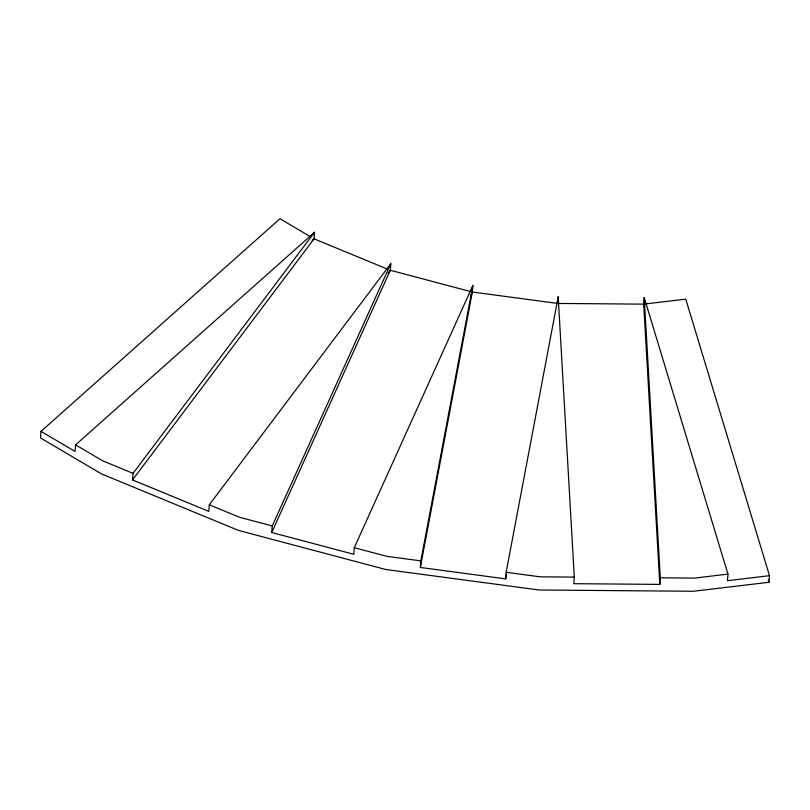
<?xml version="1.0" encoding="UTF-8"?>
<svg xmlns="http://www.w3.org/2000/svg" width="810" height="810" viewBox="0 0 810 810"><rect width="100%" height="100%" fill="white"/><g stroke="black" fill="none" stroke-linecap="round" stroke-linejoin="round"><path stroke-width="1.21" d="M310.858 236.945L279.966 218.74L41.006 431.355L40.5 437.947L101.695 474.012L238.606 530.459L385.894 569.521L539.085 589.994L693.502 591.26L768.994 582.279L769.5 575.687L685.756 299.133L643.707 304.145L558.951 303.446M506.594 573.905L505.663 578.877L420.329 567.466L472.362 292.025L472.868 285.444L354.284 547.702L353.778 554.283L271.735 532.524L390.319 270.277L390.825 263.685L209.294 504.792L208.788 511.373L132.526 479.925L314.047 238.828L314.553 232.247L75.603 444.862L75.097 451.453L41.006 431.355M132.526 479.925L133.032 473.344L314.553 232.247M271.735 532.524L272.241 525.943L390.825 263.685M420.329 567.466L420.835 560.885L472.868 285.444M505.663 578.877L506.169 572.285L558.191 296.845L574.3 577.105L573.794 583.686L659.806 584.395L660.312 577.813L644.213 297.553L727.957 574.108L727.451 580.699L769.5 575.687M557.776 302.332L558.191 296.845M659.806 584.395L643.707 304.145L644.213 297.553M470.802 295.478L472.362 292.025L557.685 303.436M388.041 273.304L390.319 270.277L471.157 291.711M312.164 240.509L314.047 238.828L388 269.325M727.957 574.108L694.514 578.097L660.312 577.813M574.3 577.105L540.098 576.821L506.169 572.285M420.835 560.885L386.907 556.348L354.284 547.702M272.241 525.943L239.618 517.296L209.294 504.792M133.032 473.344L102.708 460.839L75.603 444.862M768.265 579.859L768.994 582.279M643.707 304.145L644.436 306.555"/></g></svg>
